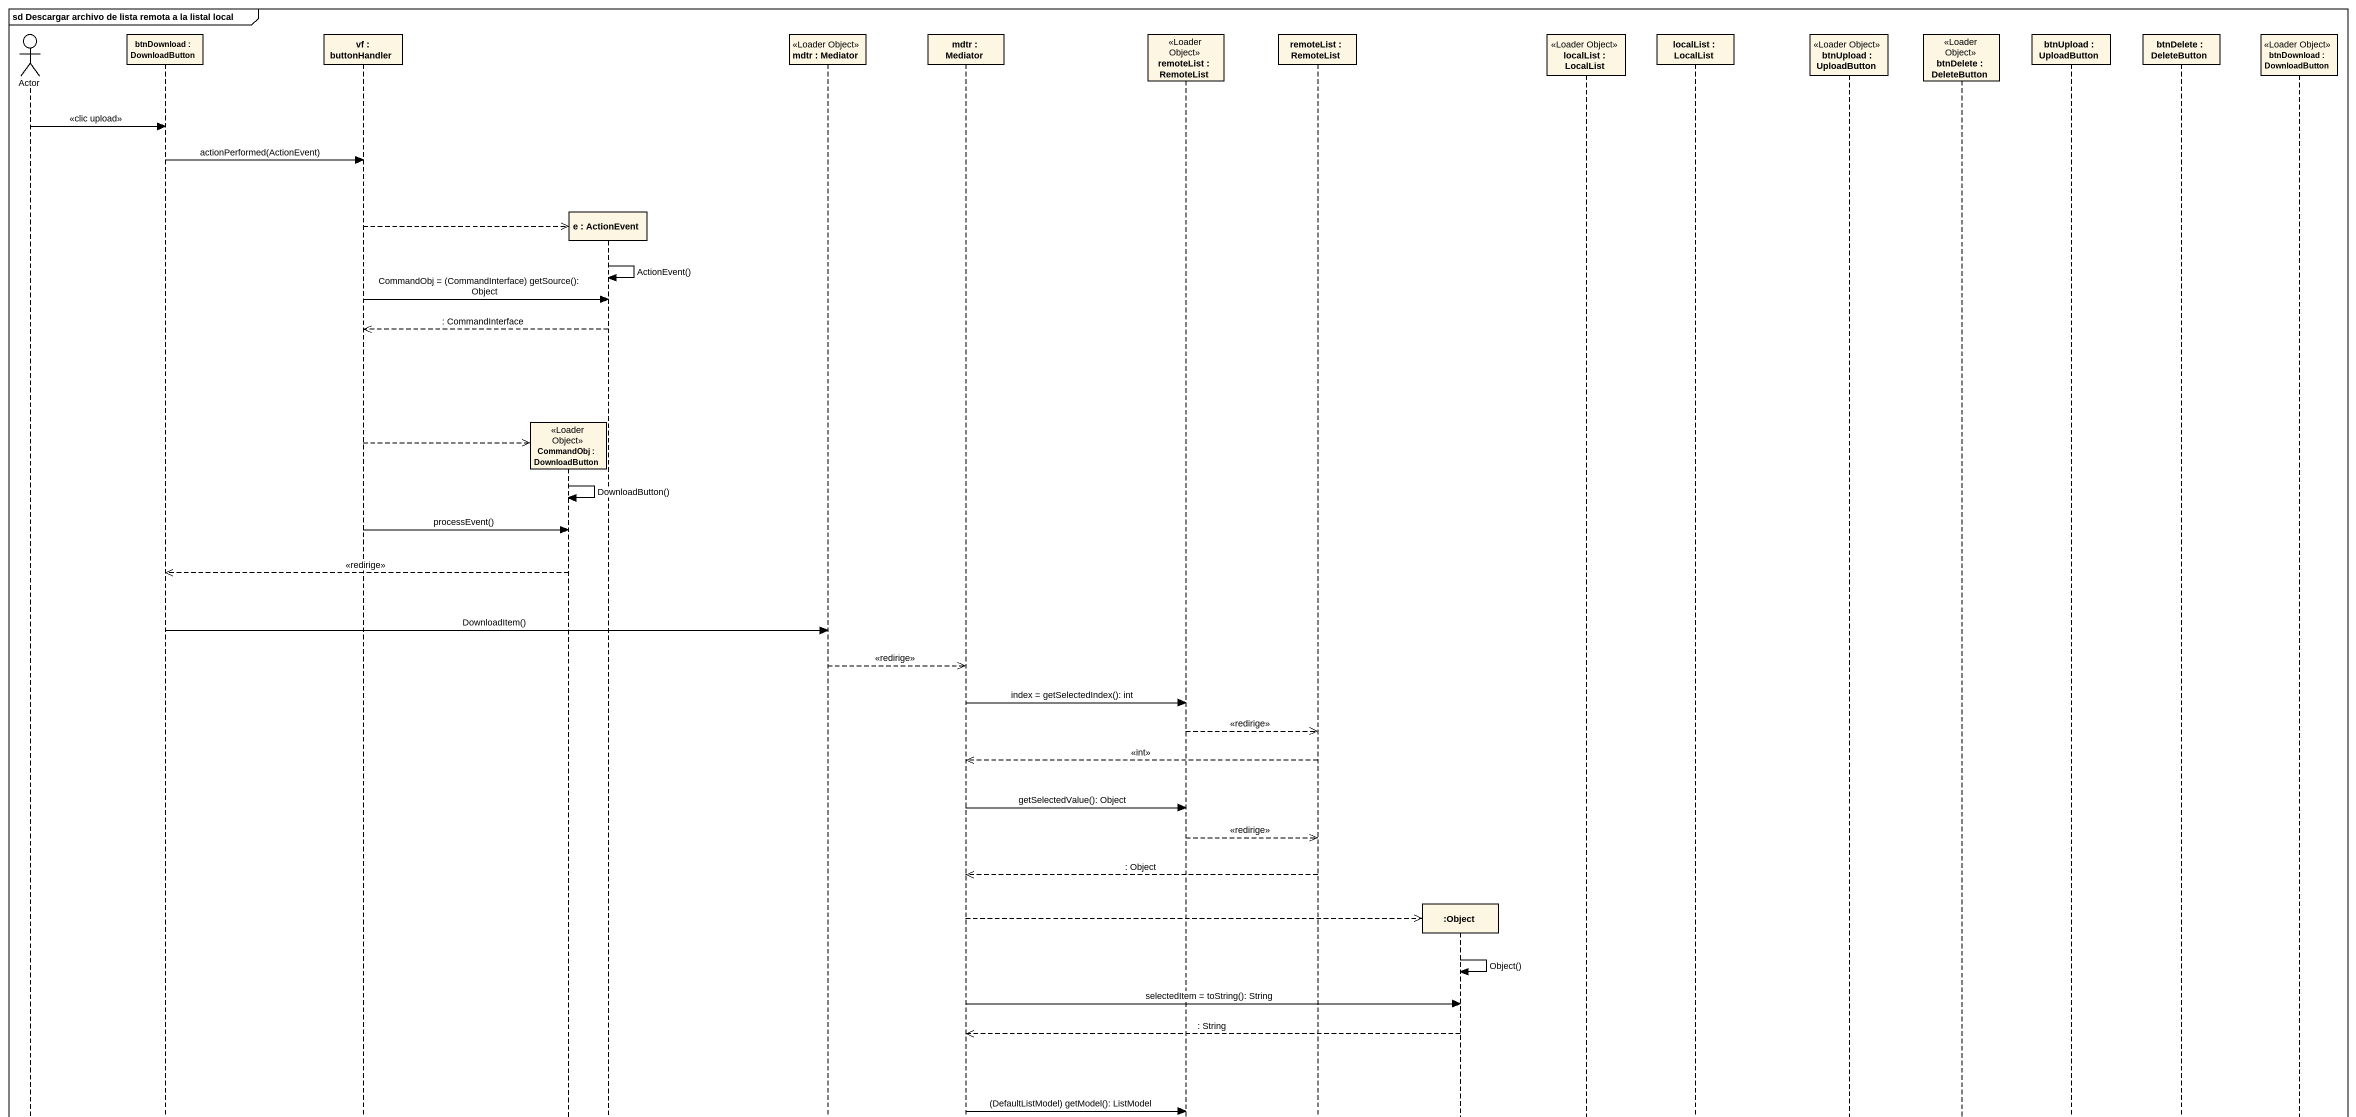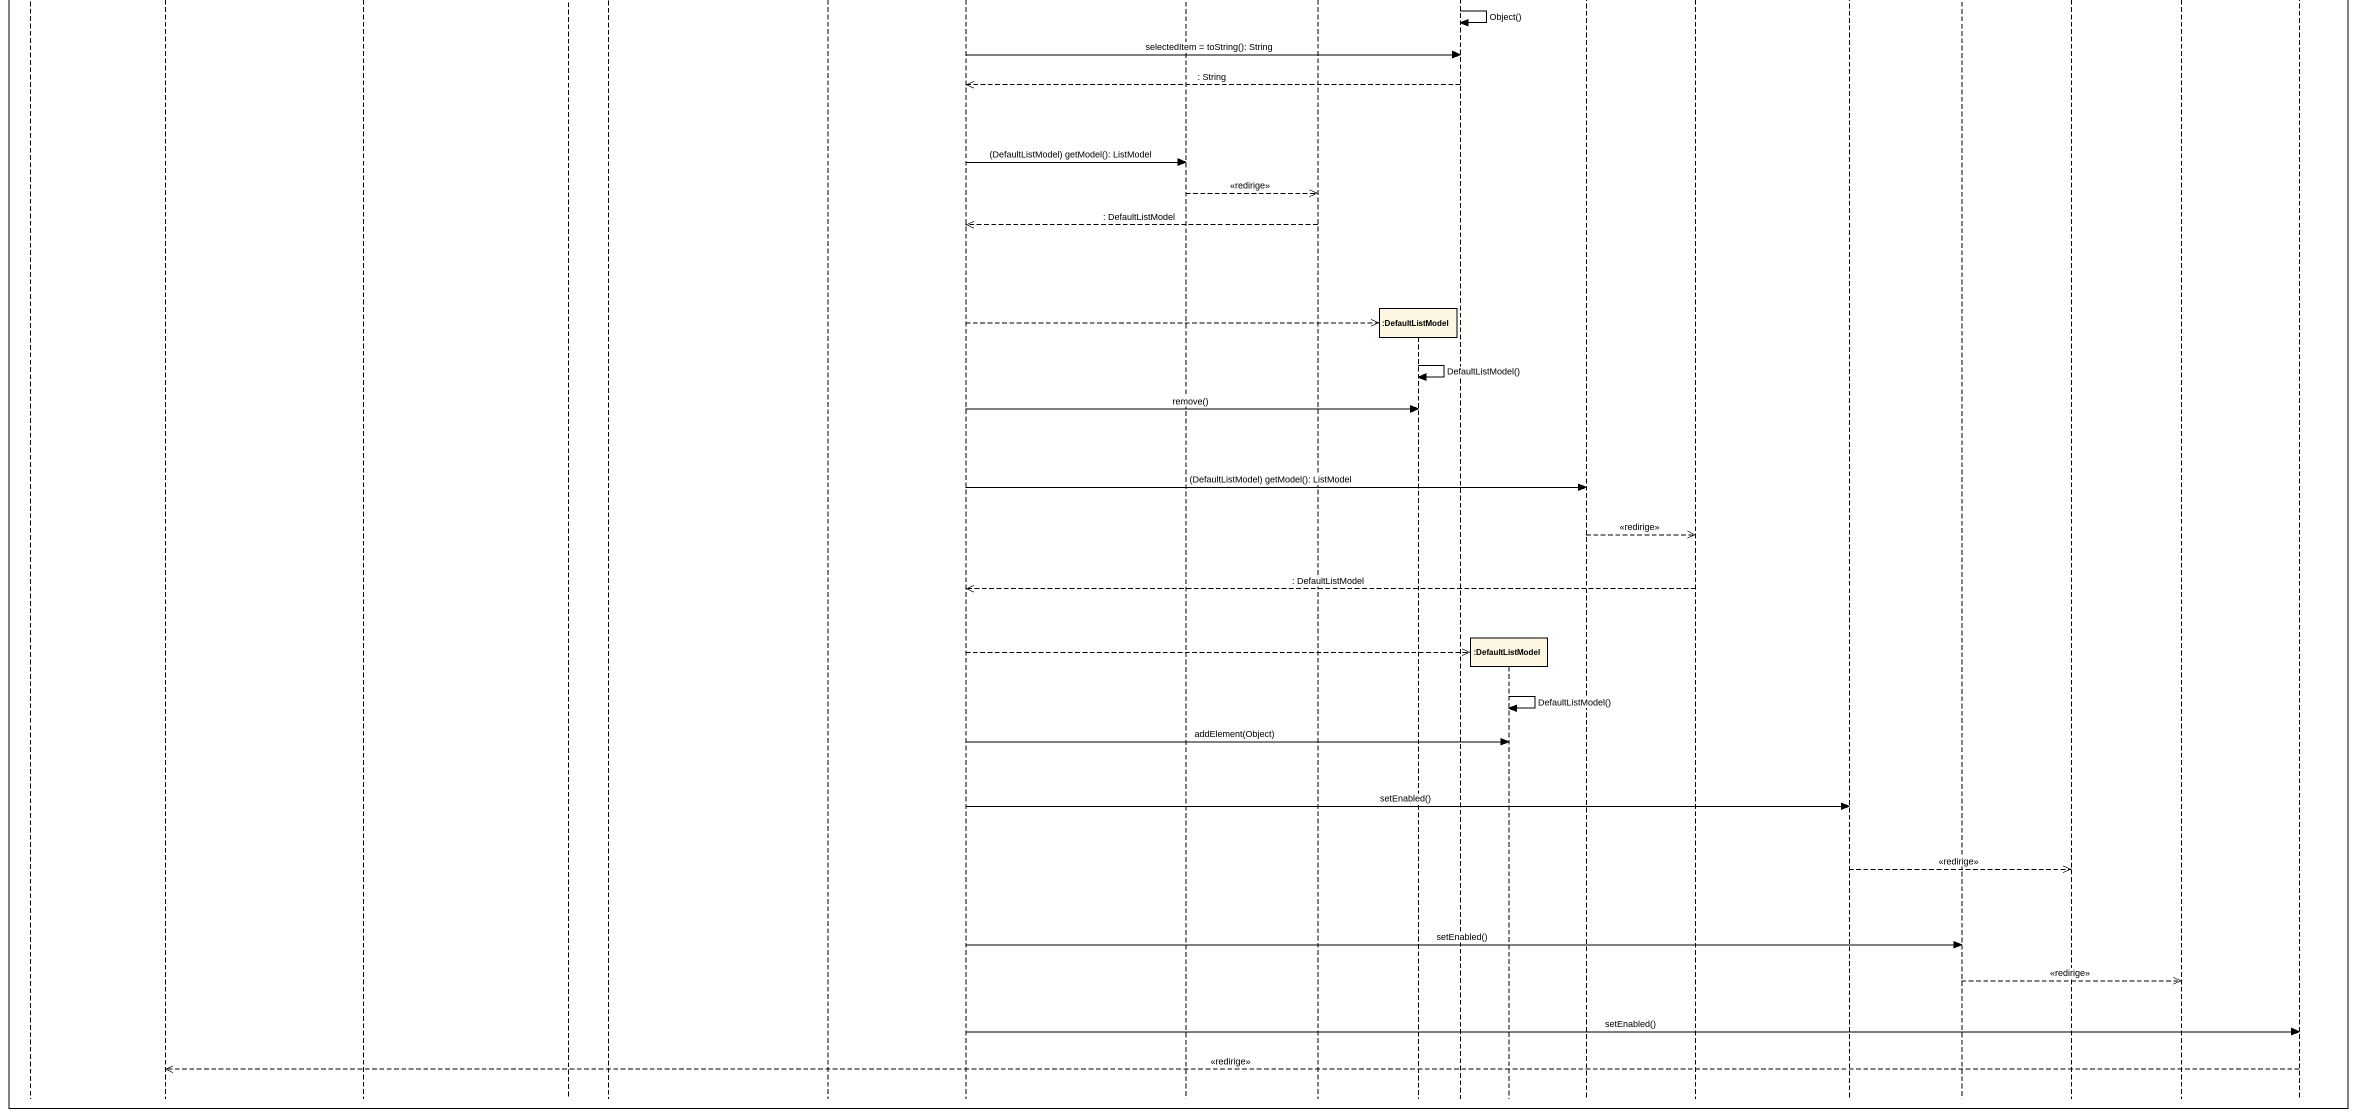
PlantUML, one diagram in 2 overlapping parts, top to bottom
@startuml
mainframe sd Descargar archivo de lista remota a la listal local
hide footbox
actor "Actor" as Actor_
participant "btnDownload : DownloadButton" as btnDownload
participant "vf : buttonHandler" as vf
participant "CommandObj : DownloadButton" as CommandObj <<Loader Object>>
participant "e : ActionEvent" as e
participant "mdtr : Mediator" as mdtr <<Loader Object>>
participant "mdtr : Mediator" as mdtr_2
participant "remoteList : RemoteList" as remoteList <<Loader Object>>
participant "remoteList : RemoteList" as remoteList_2
participant ":DefaultListModel" as DefaultListModel
participant ":Object" as Object_
participant ":DefaultListModel" as DefaultListModel_2
participant "localList : LocalList" as localList <<Loader Object>>
participant "localList : LocalList" as localList_2
participant "btnUpload : UploadButton" as btnUpload <<Loader Object>>
participant "btnDelete : DeleteButton" as btnDelete <<Loader Object>>
participant "btnUpload : UploadButton" as btnUpload_2
participant "btnDelete : DeleteButton" as btnDelete_2
participant "btnDownload : DownloadButton" as btnDownload_2 <<Loader Object>>

Actor_ -> btnDownload : <<clic upload>>
btnDownload -> vf : actionPerformed(ActionEvent)
vf -->> e **
e -> e : ActionEvent()
vf -> e : CommandObj = (CommandInterface) getSource(): Object
e -->> vf : : CommandInterface
vf -->> CommandObj **
CommandObj -> CommandObj : DownloadButton()
vf -> CommandObj : processEvent()
CommandObj -->> btnDownload : <<redirige>>
btnDownload -> mdtr : DownloadItem()
mdtr -->> mdtr_2 : <<redirige>>
mdtr_2 -> remoteList : index = getSelectedIndex(): int
remoteList -->> remoteList_2 : <<redirige>>
remoteList_2 -->> mdtr_2 : <<int>>
mdtr_2 -> remoteList : getSelectedValue(): Object
remoteList -->> remoteList_2 : <<redirige>>
remoteList_2 -->> mdtr_2 : : Object
mdtr_2 -->> Object_ **
Object_ -> Object_ : Object()
mdtr_2 -> Object_ : selectedItem = toString(): String
Object_ -->> mdtr_2 : : String
mdtr_2 -> remoteList : (DefaultListModel) getModel(): ListModel
remoteList -->> remoteList_2 : <<redirige>>
remoteList_2 -->> mdtr_2 : : DefaultListModel
mdtr_2 -->> DefaultListModel **
DefaultListModel -> DefaultListModel : DefaultListModel()
mdtr_2 -> DefaultListModel : remove()
mdtr_2 -> localList : (DefaultListModel) getModel(): ListModel
localList -->> localList_2 : <<redirige>>
localList_2 -->> mdtr_2 : : DefaultListModel
mdtr_2 -->> DefaultListModel_2 **
DefaultListModel_2 -> DefaultListModel_2 : DefaultListModel()
mdtr_2 -> DefaultListModel_2 : addElement(Object)
mdtr_2 -> btnUpload : setEnabled()
btnUpload -->> btnUpload_2 : <<redirige>>
mdtr_2 -> btnDelete : setEnabled()
btnDelete -->> btnDelete_2 : <<redirige>>
mdtr_2 -> btnDownload_2 : setEnabled()
btnDownload_2 -->> btnDownload : <<redirige>>
@enduml
